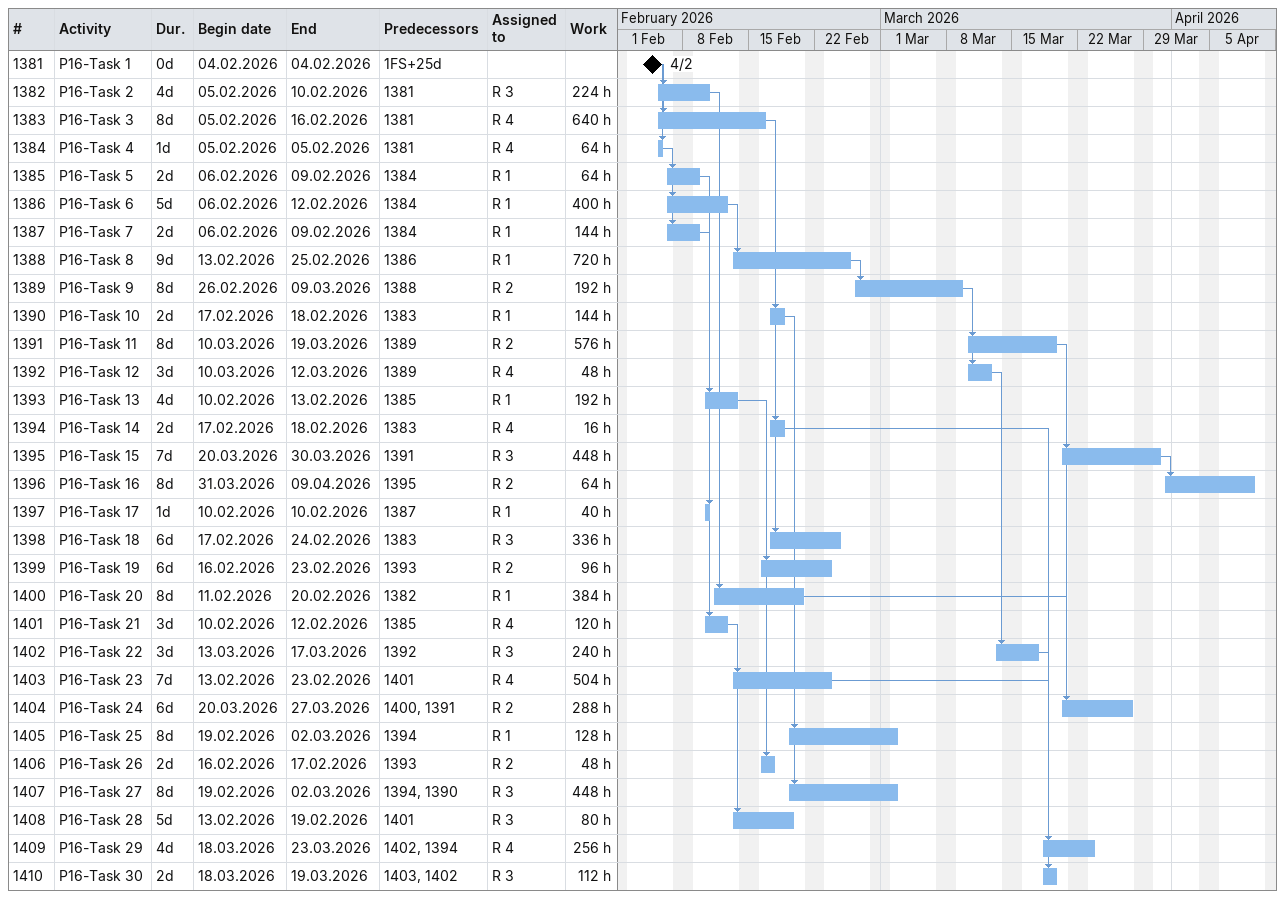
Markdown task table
| ID | Task | Duration | Start | Finish | Predecessors | Resources | Work (h) |
|---|---|---|---|---|---|---|---|
| 1381 | P16-Task 1 | 0d | 2026-02-04 | 2026-02-04 | 1FS+25d |  |  |
| 1382 | P16-Task 2 | 4d | 2026-02-05 | 2026-02-10 | 1381 | R 3 | 224 |
| 1383 | P16-Task 3 | 8d | 2026-02-05 | 2026-02-16 | 1381 | R 4 | 640 |
| 1384 | P16-Task 4 | 1d | 2026-02-05 | 2026-02-05 | 1381 | R 4 | 64 |
| 1385 | P16-Task 5 | 2d | 2026-02-06 | 2026-02-09 | 1384 | R 1 | 64 |
| 1386 | P16-Task 6 | 5d | 2026-02-06 | 2026-02-12 | 1384 | R 1 | 400 |
| 1387 | P16-Task 7 | 2d | 2026-02-06 | 2026-02-09 | 1384 | R 1 | 144 |
| 1388 | P16-Task 8 | 9d | 2026-02-13 | 2026-02-25 | 1386 | R 1 | 720 |
| 1389 | P16-Task 9 | 8d | 2026-02-26 | 2026-03-09 | 1388 | R 2 | 192 |
| 1390 | P16-Task 10 | 2d | 2026-02-17 | 2026-02-18 | 1383 | R 1 | 144 |
| 1391 | P16-Task 11 | 8d | 2026-03-10 | 2026-03-19 | 1389 | R 2 | 576 |
| 1392 | P16-Task 12 | 3d | 2026-03-10 | 2026-03-12 | 1389 | R 4 | 48 |
| 1393 | P16-Task 13 | 4d | 2026-02-10 | 2026-02-13 | 1385 | R 1 | 192 |
| 1394 | P16-Task 14 | 2d | 2026-02-17 | 2026-02-18 | 1383 | R 4 | 16 |
| 1395 | P16-Task 15 | 7d | 2026-03-20 | 2026-03-30 | 1391 | R 3 | 448 |
| 1396 | P16-Task 16 | 8d | 2026-03-31 | 2026-04-09 | 1395 | R 2 | 64 |
| 1397 | P16-Task 17 | 1d | 2026-02-10 | 2026-02-10 | 1387 | R 1 | 40 |
| 1398 | P16-Task 18 | 6d | 2026-02-17 | 2026-02-24 | 1383 | R 3 | 336 |
| 1399 | P16-Task 19 | 6d | 2026-02-16 | 2026-02-23 | 1393 | R 2 | 96 |
| 1400 | P16-Task 20 | 8d | 2026-02-11 | 2026-02-20 | 1382 | R 1 | 384 |
| 1401 | P16-Task 21 | 3d | 2026-02-10 | 2026-02-12 | 1385 | R 4 | 120 |
| 1402 | P16-Task 22 | 3d | 2026-03-13 | 2026-03-17 | 1392 | R 3 | 240 |
| 1403 | P16-Task 23 | 7d | 2026-02-13 | 2026-02-23 | 1401 | R 4 | 504 |
| 1404 | P16-Task 24 | 6d | 2026-03-20 | 2026-03-27 | 1400, 1391 | R 2 | 288 |
| 1405 | P16-Task 25 | 8d | 2026-02-19 | 2026-03-02 | 1394 | R 1 | 128 |
| 1406 | P16-Task 26 | 2d | 2026-02-16 | 2026-02-17 | 1393 | R 2 | 48 |
| 1407 | P16-Task 27 | 8d | 2026-02-19 | 2026-03-02 | 1394, 1390 | R 3 | 448 |
| 1408 | P16-Task 28 | 5d | 2026-02-13 | 2026-02-19 | 1401 | R 3 | 80 |
| 1409 | P16-Task 29 | 4d | 2026-03-18 | 2026-03-23 | 1402, 1394 | R 4 | 256 |
| 1410 | P16-Task 30 | 2d | 2026-03-18 | 2026-03-19 | 1403, 1402 | R 3 | 112 |
